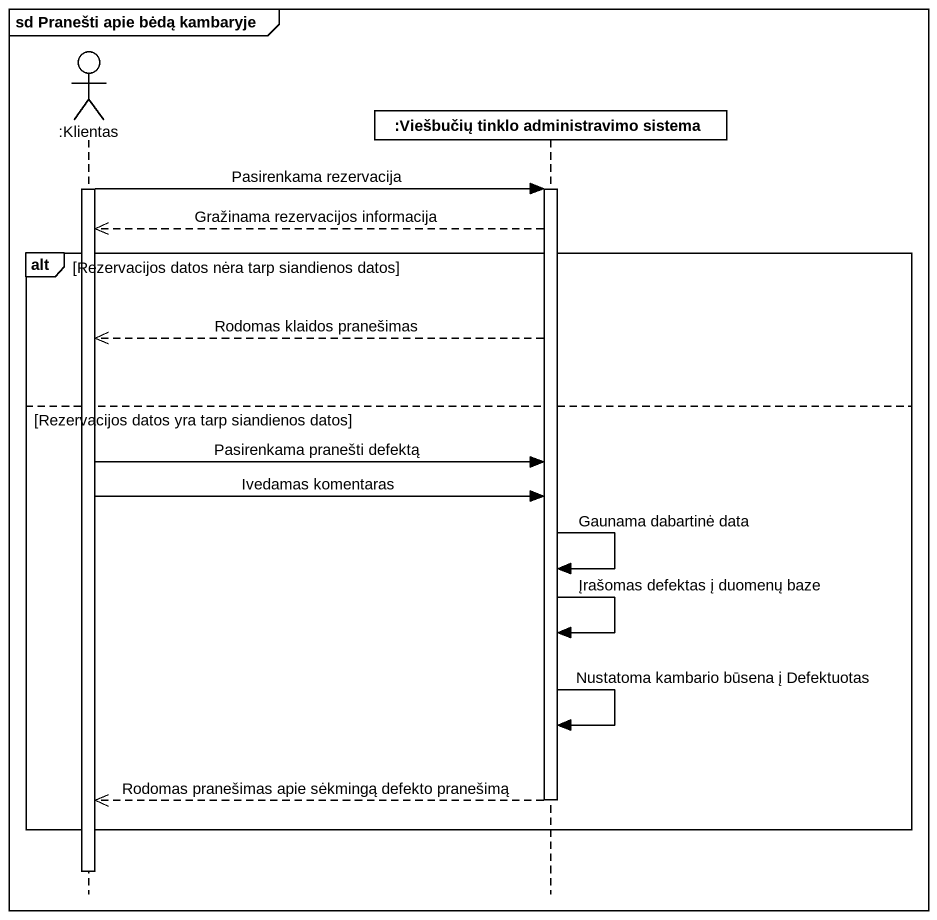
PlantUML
@startuml
mainframe sd Pranešti apie bėdą kambaryje
hide footbox
actor ":Klientas" as Klientas
participant ":Viešbučių tinklo administravimo sistema" as Viešbučių_tinklo

activate Klientas
Klientas -> Viešbučių_tinklo : Pasirenkama rezervacija
activate Viešbučių_tinklo
Viešbučių_tinklo -->> Klientas : Gražinama rezervacijos informacija
alt Rezervacijos datos nėra tarp siandienos datos
  Viešbučių_tinklo -->> Klientas : Rodomas klaidos pranešimas
else Rezervacijos datos yra tarp siandienos datos
  Klientas -> Viešbučių_tinklo : Pasirenkama pranešti defektą
  Klientas -> Viešbučių_tinklo : Ivedamas komentaras
  Viešbučių_tinklo -> Viešbučių_tinklo : Gaunama dabartinė data
  Viešbučių_tinklo -> Viešbučių_tinklo : Įrašomas defektas į duomenų baze
  Viešbučių_tinklo -> Viešbučių_tinklo : Nustatoma kambario būsena į Defektuotas
  Viešbučių_tinklo -->> Klientas : Rodomas pranešimas apie sėkmingą defekto pranešimą
  deactivate Viešbučių_tinklo
end
deactivate Klientas
@enduml
